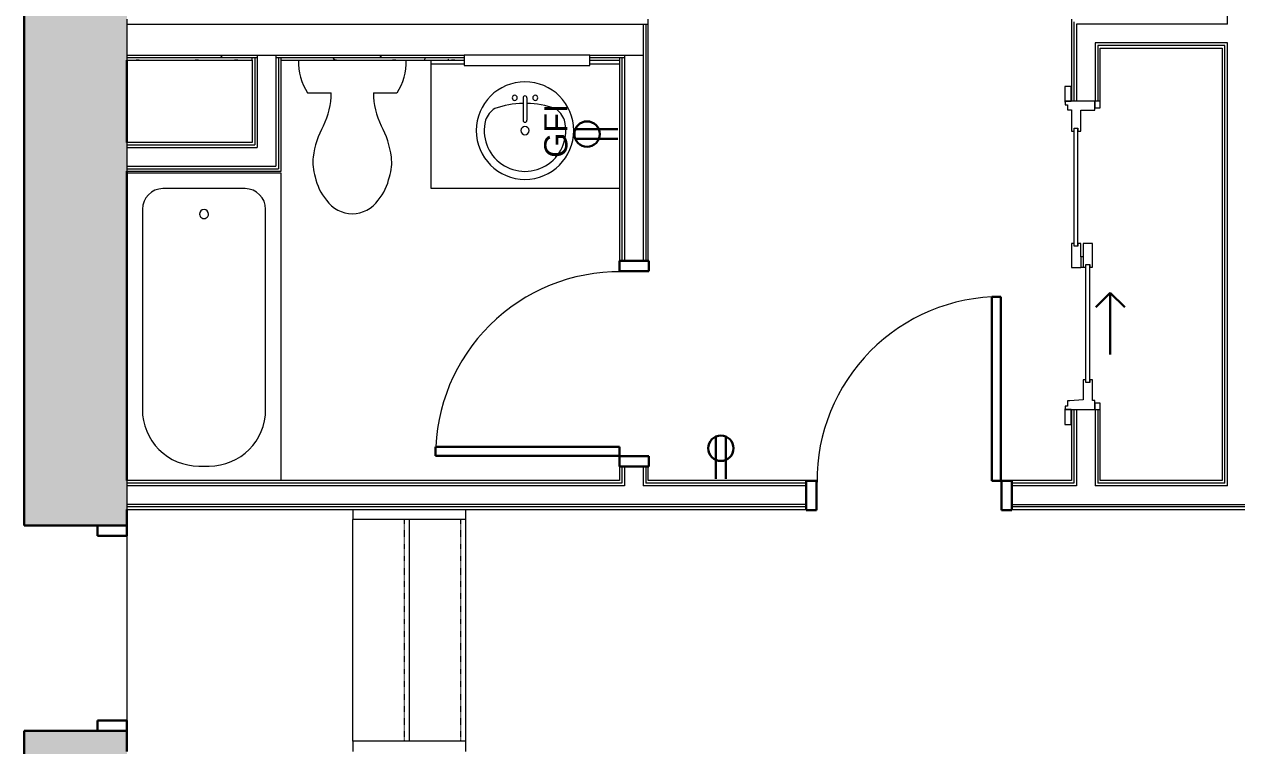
# Model space of a CAD drawing. Header units: inches. Extents: x -1159 to 2819, y -194 to 4438.
# Drawn here: x -590.1 to -354, y 304.2 to 444.7 of the extents above; entities that cross this region are included whole.
import ezdxf

# ---------------------------------------------------------------- set-up
doc = ezdxf.new("R2010")
doc.units = ezdxf.units.IN
doc.header["$MEASUREMENT"] = 0
doc.linetypes.add('Overhead 1_16_', pattern=[0.101562, 0.0625, -0.039062])
for name, color, linetype, lineweight in [('A-ANNO-NOTE', 131, 'Continuous', 40), ('A-DETL-GENF', 92, 'Continuous', 9), ('A-DOOR', 31, 'Continuous', 18), ('A-DOOR-FRAM', 31, 'Continuous', 30), ('A-DOOR-GLAZ', 31, 'Continuous', 9), ('A-DOOR-OPNG', 31, 'Continuous', 30), ('A-WALL', 113, 'Continuous', 18), ('A-WALL-PATT', 111, 'Continuous', 18), ('I-WALL', 2, 'Continuous', 18), ('P-SANR-FIXT', 6, 'Continuous', 9), ('Q-CASE', 31, 'Continuous', 9), ('Q-SPCQ', 91, 'Continuous', 9), ('S-STRS', 31, 'Continuous', 18)]:
    doc.layers.add(name, color=color, linetype=linetype, lineweight=lineweight)
doc.styles.add('Swis721 Lt BT', font='swissl.ttf', dxfattribs={"height": 4.5})
pattern_1 = [(0, (0, 0), (15.36, 3.84), [0.634, -10.886, 0.634, -10.886, -61.44]), (0, (0, 0), (15.36, 3.84), [-23.04, 0.634, -22.406, 0.634, -10.886, -26.88]), (0, (0, 0), (15.36, 3.84), [-57.6, 0.634, -7.046, 0.634, -18.566]), (120, (5.76, 1.92), (-11.005538, 11.38215), [0.634, -10.886, 0.634, -10.886, -61.44]), (120, (5.76, 1.92), (-11.005538, 11.38215), [-23.04, 0.634, -22.406, 0.634, -10.886, -26.88]), (120, (5.76, 1.92), (-11.005538, 11.38215), [-57.6, 0.634, -7.046, 0.634, -18.566]), (240, (7.68, 9.6), (-4.354462, -15.22215), [0.634, -10.886, 0.634, -10.886, -61.44]), (240, (7.68, 9.6), (-4.354462, -15.22215), [-23.04, 0.634, -22.406, 0.634, -10.886, -26.88]), (240, (7.68, 9.6), (-4.354462, -15.22215), [-57.6, 0.634, -7.046, 0.634, -18.566])]

# ---------------------------------------------------------------- blocks, each defined once
blk = doc.blocks.new('Single Flush - D2 3_ X 8_-8249846-3RD FLOOR - POWER _ SIGNAL B')
at = {"layer": 'A-DOOR', "lineweight": 9}
blk.add_arc((17.90625, 10), 35.8125, 179.9988288, 180.5, dxfattribs=at)
at = {"layer": 'A-DOOR-FRAM'}
for p, q in [((-20, 4.25), (-20, 10)), ((-20, 10), (-18, 10)), ((-18, 4.25), (-18, 10)), ((18.000004, 4.25), (18.000004, 10)), ((18.000004, 10), (20.000004, 10)), ((20.000004, 4.25), (20.000004, 10)), ((-20, 4.25), (-18, 4.25)), ((18.000004, 4.25), (20.000004, 4.25))]:
    blk.add_line(p, q, dxfattribs=at)
blk = doc.blocks.new('Vanity Counter Top w Round Sink Hole - 24_ Depth-7683068-3RD FLOOR - POWER _ SIGNAL B')
at = {"layer": 'Q-CASE'}
for p, q in [((-52.26, 25), (-15.64, 25)), ((-15.64, 25), (-15.64, 0)), ((-52.26, 0.75), (-46.51, 0.75)), ((-22.01, 0.75), (-15.64, 0.75))]:
    blk.add_line(p, q, dxfattribs=at)
blk = doc.blocks.new('Sink Vanity-Round - 19_ x 19_-V10-3RD FLOOR - POWER _ SIGNAL B')
at = {"layer": 'P-SANR-FIXT'}
for p, q in [((3.43, -9.73), (3.43, -5.36)), ((4.18, -9.73), (4.18, -5.36))]:
    blk.add_line(p, q, dxfattribs=at)
for centre, radius, start, end in [((3.81, -3.35), 9.5, 90, 270), ((3.81, -3.35), 9.5, 270, 90), ((3.81, -3.35), 7.93, 345.3071, 194.6929), ((3.81, -3.35), 0.812, 0, 180), ((3.81, -3.35), 0.812, 180, 0), ((0.05, -4.11), 4.12, 197.8096, 239.2073), ((3.81, -5.36), 0.375, 0, 180), ((7.56, -4.11), 4.12, 300.7927, 342.1904), ((3.81, 9.17), 17.81, 250.7914, 268.7933), ((1.81, -9.73), 0.5, 0, 180), ((3.81, 9.17), 17.81, 271.2067, 289.2086), ((5.81, -9.73), 0.5, 0, 180), ((1.81, -9.73), 0.5, 180, 0), ((3.81, -9.73), 0.375, 180, 0), ((5.81, -9.73), 0.5, 180, 0)]:
    blk.add_arc(centre, radius, start, end, dxfattribs=at)
blk = doc.blocks.new('Single Flush - D2 3_ X 8_-8252885-3RD FLOOR - POWER _ SIGNAL B')
at = {"layer": 'A-DOOR', "lineweight": 30}
for p, q in [((16.15625, -2.8125), (17.90625, -2.8125)), ((16.15625, -38.625), (16.15625, -2.8125)), ((17.90625, -2.8125), (17.90625, -38.625)), ((17.90625, -38.625), (16.15625, -38.625))]:
    blk.add_line(p, q, dxfattribs=at)
at = {"layer": 'A-DOOR', "lineweight": 9}
blk.add_arc((17.90625, -2.8125), 35.8125, 179.5, 270, dxfattribs=at)
at = {"layer": 'A-DOOR-FRAM'}
for p, q in [((-20, 2.9375), (-20, -2.8125)), ((-20, 2.9375), (-18, 2.9375)), ((-18, 2.9375), (-18, -2.8125)), ((18.000004, 2.9375), (18.000004, -2.8125)), ((18.000004, 2.9375), (20.000004, 2.9375)), ((20.000004, 2.9375), (20.000004, -2.8125)), ((-20, -2.8125), (-18, -2.8125)), ((18.000004, -2.8125), (20.000004, -2.8125))]:
    blk.add_line(p, q, dxfattribs=at)
blk = doc.blocks.new('Tub-Rectangular-3D - Tub-Rectangular-3D-8437104-3RD FLOOR - POWER _ SIGNAL B')
at = {"layer": 'P-SANR-FIXT'}
for p, q in [((16.12, 40), (-43.72, 40)), ((-43.72, 40), (-43.72, 10)), ((2.28, 37), (-36.72, 37)), ((-40.72, 33), (-40.72, 17)), ((13.28, 24), (13.28, 26)), ((-36.72, 13), (2.28, 13))]:
    blk.add_line(p, q, dxfattribs=at)
for centre, radius, start, end in [((-36.72, 33), 4, 90, 180), ((2.28, 26), 11, 360, 90), ((-35.77, 25), 0.875, 90, 270), ((-35.77, 25), 0.875, 270, 90), ((2.28, 24), 11, 270, 0), ((-36.72, 17), 4, 180, 270)]:
    blk.add_arc(centre, radius, start, end, dxfattribs=at)
blk = doc.blocks.new('P-Toilet-Floor-3D - Floor Mount-V52-3RD FLOOR - POWER _ SIGNAL B')
at = {"layer": 'P-SANR-FIXT'}
for p, q in [((-8.7, -8.31), (-4.13, -8.31)), ((4.13, -8.31), (8.7, -8.31))]:
    blk.add_line(p, q, dxfattribs=at)
for centre, radius, start, end in [((0.69, -2.25), 11.19, 178.4343, 212.8527), ((-0.69, -2.25), 11.19, 327.1473, 1.5657), ((-17.85, -8.46), 13.72, 332.9997, 0.6089), ((17.85, -8.46), 13.72, 179.3911, 207.0003), ((9.41, -22.94), 17.16, 151.2397, 172.7867), ((-9.41, -22.94), 17.16, 7.2133, 28.7603), ((0.88, -21.86), 8.56, 172.7867, 198.8936), ((-0.88, -21.86), 8.56, 341.1064, 7.2133), ((2.68, -22.72), 10.08, 190.9157, 219.9319), ((-2.68, -22.72), 10.08, 320.0681, 349.0843), ((0.18, -25.42), 6.45, 215.8378, 268.4031), ((-0.18, -25.42), 6.45, 271.5969, 324.1622)]:
    blk.add_arc(centre, radius, start, end, dxfattribs=at)
blk = doc.blocks.new('Single Flush - D1 3_ X 8_-8249534-3RD FLOOR - POWER _ SIGNAL B')
at = {"layer": 'A-DOOR', "lineweight": 30}
for p, q in [((16.15625, 38.625), (16.15625, 2.8125)), ((17.90625, 38.625), (16.15625, 38.625)), ((17.90625, 2.8125), (17.90625, 38.625)), ((16.15625, 2.8125), (17.90625, 2.8125))]:
    blk.add_line(p, q, dxfattribs=at)
at = {"layer": 'A-DOOR', "lineweight": 9}
blk.add_arc((17.90625, 2.8125), 35.8125, 90, 180.5, dxfattribs=at)
at = {"layer": 'A-DOOR-FRAM'}
for p, q in [((-20, -2.9375), (-20, 2.8125)), ((-20, 2.8125), (-18, 2.8125)), ((-18, -2.9375), (-18, 2.8125)), ((18.000004, -2.9375), (18.000004, 2.8125)), ((18.000004, 2.8125), (20.000004, 2.8125)), ((20.000004, -2.9375), (20.000004, 2.8125)), ((-20, -2.9375), (-18, -2.9375)), ((18.000004, -2.9375), (20.000004, -2.9375))]:
    blk.add_line(p, q, dxfattribs=at)
blk = doc.blocks.new('Door-Sliding-JELD-WEN-2_Panel-Stationary_Active-Wide_Stile-EpicVue - D6 5_ X 8_-8222142-3RD FLOOR - POWER _ SIGNAL B')
at = {"layer": 'A-DETL-GENF'}
for p, q in [((-29.86, 4.12), (-32.91, 4.12)), ((-32.91, 4.12), (-32.91, 2.86)), ((-32.91, 2.86), (-30, 2.86)), ((-30, 2.86), (-30, 4.04)), ((-30, 4.04), (-29.86, 4.04)), ((-29.34, 4.01), (-30, 4.01)), ((-30, 4.01), (-30, -1.74)), ((-29.86, 4.04), (-29.86, 4.12)), ((-29.34, 3.61), (-29.34, 4.01)), ((-28.34, 3.61), (-29.34, 3.61)), ((-28.34, 3.12), (-28.34, 3.61)), ((-28.11, 0.52), (-28.34, 3.12)), ((2.32, 2.8), (-2.37, 2.8)), ((-2.37, 2.8), (-2.37, 0.96)), ((2.32, 2.29), (2.32, 2.8)), ((24.2, 2.8), (24.2, 2.29)), ((28.33, 2.8), (24.2, 2.8)), ((29.34, 3.61), (28.33, 3.61)), ((28.33, 3.61), (28.33, 2.8)), ((30, 4.01), (29.34, 4.01)), ((29.34, 4.01), (29.34, 3.61)), ((29.86, 4.12), (29.86, 4.04)), ((32.91, 4.12), (29.86, 4.12)), ((29.86, 4.04), (30, 4.04)), ((30, 4.04), (30, 2.86)), ((30, -1.74), (30, 4.01)), ((30, 2.86), (32.91, 2.86)), ((32.91, 2.86), (32.91, 4.12)), ((-24.21, 0.52), (-28.11, 0.52)), ((-24.75, -0.74), (-24.75, 0.01)), ((-24.75, 0.01), (-24.21, 0.01)), ((-24.21, 0.01), (-24.21, 0.52)), ((-2.37, 0.96), (-2.32, 0.96)), ((-2.32, 1.01), (-2.32, 0.96)), ((-0.28, 1.01), (-2.32, 1.01)), ((-2.32, 0.96), (-2.32, 0.01)), ((-0.28, 0.52), (-2.32, 0.52)), ((-2.32, 0.01), (-1.78, 0.01)), ((-1.78, 0.01), (-1.78, -0.74)), ((-0.28, 0.52), (-0.28, 1.01)), ((-0.28, 1.01), (2.31, 1.01)), ((2.31, 0.52), (-0.28, 0.52)), ((1.78, 1.54), (1.78, 2.29)), ((1.78, 2.29), (2.32, 2.29)), ((2.31, 1.54), (1.78, 1.54)), ((2.31, 1.01), (2.31, 1.54)), ((2.31, -1.27), (2.31, 0.52)), ((24.2, 2.29), (24.75, 2.29)), ((24.75, 1.54), (24.21, 1.54)), ((24.21, 1.54), (24.21, 1.01)), ((24.21, 1.01), (28.25, 1.01)), ((24.75, 2.29), (24.75, 1.54)), ((28.25, 1.01), (28.25, -1.74)), ((-30, -1.74), (-28.25, -1.74)), ((-28.25, -1.74), (-28.25, -1.27)), ((-28.25, -1.27), (-24.22, -1.27)), ((-24.22, -0.74), (-24.75, -0.74)), ((-24.22, -1.27), (-24.22, -0.74)), ((-1.78, -0.74), (-2.31, -0.74)), ((-2.31, -0.74), (-2.31, -1.27)), ((-2.31, -1.27), (2.31, -1.27)), ((28.25, -1.74), (30, -1.74))]:
    blk.add_line(p, q, dxfattribs=at)
at = {"layer": 'A-DOOR-FRAM', "lineweight": 9}
for p, q in [((-28.75, -1.74), (-30, -1.74)), ((-30, -1.74), (-30, -2.81)), ((-28.75, -2.81), (-28.75, -1.74)), ((28.75, -1.74), (28.75, -2.81)), ((30, -1.74), (28.75, -1.74)), ((30, -2.81), (30, -1.74)), ((-30, -2.81), (-28.75, -2.81)), ((28.75, -2.81), (30, -2.81))]:
    blk.add_line(p, q, dxfattribs=at)
at = {"layer": 'A-DOOR-GLAZ'}
for p, q in [((-24.75, 0.01), (-1.78, 0.01)), ((1.78, 2.29), (24.75, 2.29)), ((1.78, 1.54), (24.75, 1.54)), ((-24.75, -0.74), (-1.78, -0.74))]:
    blk.add_line(p, q, dxfattribs=at)
at = {"layer": 'A-DOOR-OPNG'}
for p, q in [((-10.1, -1.92), (-7.27, -4.75)), ((-7.27, -4.75), (-19.27, -4.75)), ((-10.1, -7.58), (-7.27, -4.75))]:
    blk.add_line(p, q, dxfattribs=at)
blk = doc.blocks.new('AC3 - AC3-8439172-3RD FLOOR - POWER _ SIGNAL B')
at = {"layer": 'Q-SPCQ'}
for p, q in [((12.25, 5), (-12.25, 5)), ((-12.25, 5), (-12.25, 3)), ((12.25, 3), (12.25, 5)), ((-12.25, 3), (12.25, 3))]:
    blk.add_line(p, q, dxfattribs=at)

msp = doc.modelspace()

# ---------------------------------------------------------------- hatches: boundary and pattern name
at = {"layer": 'A-WALL-PATT', "lineweight": 9}
h = msp.add_hatch(color=7, dxfattribs=at)
h.paths.add_polyline_path([(-590.07, 190.25), (-570.07, 190.25), (-570.07, 242.47), (-590.07, 242.47), (-590.07, 218.37)], flags=0)
h.paths.add_polyline_path([(-590.07, 282.47), (-570.07, 282.47), (-570.07, 307.14), (-590.07, 307.14), (-590.07, 287.12)], flags=0)
h.paths.add_polyline_path([(-570.07, 347.14), (-570.07, 543.68), (-590.07, 543.68), (-590.07, 347.14), (-583.52, 347.14)], flags=0)
h = msp.add_hatch(dxfattribs=at)
h.set_pattern_fill('FP_1', color=256, style=0, pattern_type=2)
h.set_pattern_definition(pattern_1)
h.paths.add_polyline_path([(-473.2, 438.21), (-473.2, 438.71), (-479.95, 438.71), (-479.95, 438.21), (-473.7, 438.21)], flags=0)
h.paths.add_polyline_path([(-545.7, 438.21), (-544.7, 438.21), (-544.7, 438.71), (-570.07, 438.71), (-570.07, 438.21)], flags=0)
h.paths.add_polyline_path([(-540.57, 438.21), (-504.45, 438.21), (-504.45, 438.71), (-541.07, 438.71), (-541.07, 438.21)], flags=0)
h = msp.add_hatch(dxfattribs=at)
h.set_pattern_fill('FP_1', color=256, style=0, pattern_type=2)
h.set_pattern_definition(pattern_1)
h.paths.add_polyline_path([(-504.45, 437.71), (-504.45, 438.21), (-540.07, 438.21), (-540.07, 437.71)], flags=0)
h.paths.add_polyline_path([(-474.2, 437.71), (-474.2, 438.21), (-479.95, 438.21), (-479.95, 437.71)], flags=0)
h.paths.add_polyline_path([(-545.7, 437.71), (-545.7, 438.21), (-570.07, 438.21), (-570.07, 437.71)], flags=0)

# ---------------------------------------------------------------- linework, layer by layer
at = {"layer": 'A-ANNO-NOTE', "lineweight": 30}
for p, q in [((-474.52, 424.29), (-482.79, 424.29)), ((-474.52, 422.37), (-482.79, 422.37)), ((-455.4, 356.18), (-455.4, 364.45)), ((-453.48, 356.18), (-453.48, 364.45))]:
    msp.add_line(p, q, dxfattribs=at)
for centre in [(-480.5, 423.33), (-454.44, 362.16)]:
    msp.add_circle(centre, 2.47, dxfattribs=at)
at = {"layer": 'A-WALL', "color": 8, "lineweight": 30}
for p, q in [((-590.07, 563.68), (-590.07, 347.14)), ((-570.07, 421.71), (-570.07, 437.71)), ((-570.07, 355.86), (-570.07, 416.08)), ((-570.07, 347.14), (-570.07, 350.23)), ((-590.07, 347.14), (-570.07, 347.14)), ((-570.07, 307.14), (-590.07, 307.14)), ((-590.07, 307.14), (-590.07, 282.47)), ((-570.07, 303.12), (-570.07, 307.14))]:
    msp.add_line(p, q, dxfattribs=at)
at = {"layer": 'A-WALL'}
for p, q in [((-355.82, 444.71), (-355.82, 543.68)), ((-570.07, 445.71), (-570.07, 437.71)), ((-570.07, 444.71), (-468.57, 444.71)), ((-469.57, 444.71), (-469.57, 398.62)), ((-469.07, 444.71), (-469.07, 398.62)), ((-385.7, 445.21), (-385.7, 429.71)), ((-355.82, 444.71), (-385.2, 444.71)), ((-385.2, 444.71), (-385.2, 429.71)), ((-355.82, 441.08), (-381.57, 441.08)), ((-381.57, 441.08), (-381.57, 429.71)), ((-356.32, 440.58), (-381.07, 440.58)), ((-381.07, 440.58), (-381.07, 429.71)), ((-356.32, 355.36), (-356.32, 440.58)), ((-355.82, 354.86), (-355.82, 441.08)), ((-570.07, 438.71), (-504.45, 438.71)), ((-570.07, 438.21), (-544.7, 438.21)), ((-545.7, 437.71), (-545.7, 438.21)), ((-545.2, 438.21), (-545.2, 421.21)), ((-544.7, 438.71), (-544.7, 420.71)), ((-541.07, 438.71), (-541.07, 417.08)), ((-541.07, 438.21), (-504.45, 438.21)), ((-540.57, 438.21), (-540.57, 416.58)), ((-540.07, 437.71), (-540.07, 438.21)), ((-479.95, 438.71), (-469.57, 438.71)), ((-479.95, 438.21), (-473.2, 438.21)), ((-474.2, 438.21), (-474.2, 437.71)), ((-473.7, 438.21), (-473.7, 398.62)), ((-473.2, 438.71), (-473.2, 398.62)), ((-570.07, 421.71), (-570.07, 416.08)), ((-570.07, 421.21), (-545.2, 421.21)), ((-570.07, 420.71), (-544.7, 420.71)), ((-570.07, 417.08), (-541.07, 417.08)), ((-570.07, 416.58), (-540.57, 416.58)), ((-385.7, 369.71), (-385.7, 355.36)), ((-385.2, 369.71), (-385.2, 354.86)), ((-381.57, 369.71), (-381.57, 354.86)), ((-381.07, 369.71), (-381.07, 355.36)), ((-473.7, 358.62), (-473.7, 355.36)), ((-473.2, 358.62), (-473.2, 354.86)), ((-469.57, 358.62), (-469.57, 354.86)), ((-469.07, 358.62), (-469.07, 355.36)), ((-570.07, 355.86), (-570.07, 350.23)), ((-473.7, 355.36), (-570.07, 355.36)), ((-473.2, 354.86), (-570.07, 354.86)), ((-437.82, 354.86), (-469.57, 354.86)), ((-437.82, 355.36), (-469.07, 355.36)), ((-385.7, 355.36), (-397.82, 355.36)), ((-385.2, 354.86), (-397.82, 354.86)), ((-355.82, 354.86), (-381.57, 354.86)), ((-356.32, 355.36), (-381.07, 355.36)), ((-437.82, 351.23), (-570.07, 351.23)), ((-437.82, 350.73), (-570.07, 350.73)), ((-397.82, 351.23), (-308.08, 351.23)), ((-308.08, 350.73), (-397.82, 350.73))]:
    msp.add_line(p, q, dxfattribs=at)
at = {"layer": 'I-WALL'}
for p, q in [((-468.57, 398.62), (-468.57, 445.71)), ((-386.2, 445.71), (-386.2, 429.71)), ((-380.57, 440.08), (-356.82, 440.08)), ((-380.57, 429.71), (-380.57, 440.08)), ((-356.82, 440.08), (-356.82, 355.86)), ((-570.07, 437.71), (-545.7, 437.71)), ((-545.7, 437.71), (-545.7, 421.71)), ((-540.07, 437.71), (-504.45, 437.71)), ((-540.07, 416.08), (-540.07, 437.71)), ((-479.95, 437.71), (-474.2, 437.71)), ((-474.2, 437.71), (-474.2, 398.62)), ((-545.7, 421.71), (-570.07, 421.71)), ((-570.07, 416.08), (-540.07, 416.08)), ((-474.2, 398.62), (-468.57, 398.62)), ((-386.2, 369.71), (-386.2, 355.86)), ((-380.57, 355.86), (-380.57, 369.71)), ((-468.57, 358.62), (-474.2, 358.62)), ((-474.2, 358.62), (-474.2, 355.86)), ((-468.57, 355.86), (-468.57, 358.62)), ((-474.2, 355.86), (-570.07, 355.86)), ((-437.82, 355.86), (-468.57, 355.86)), ((-437.82, 350.23), (-437.82, 355.86)), ((-386.2, 355.86), (-397.82, 355.86)), ((-397.82, 355.86), (-397.82, 350.23)), ((-356.82, 355.86), (-380.57, 355.86)), ((-570.07, 350.23), (-437.82, 350.23)), ((-397.82, 350.23), (-308.08, 350.23))]:
    msp.add_line(p, q, dxfattribs=at)
at = {"layer": 'S-STRS', "lineweight": 9}
for p, q in [((-526.07, 350.23), (-526.07, 348.29)), ((-504.07, 348.29), (-504.07, 350.23)), ((-570.07, 347.14), (-570.07, 307.14)), ((-515.07, 348.29), (-526.07, 348.29)), ((-526.07, 305.12), (-526.07, 348.29)), ((-504.07, 348.29), (-515.07, 348.29)), ((-515.07, 305.12), (-515.07, 348.29)), ((-504.07, 305.12), (-504.07, 348.29)), ((-526.07, 305.12), (-526.07, 303.12)), ((-515.07, 305.12), (-526.07, 305.12)), ((-504.07, 305.12), (-515.07, 305.12)), ((-504.07, 303.12), (-504.07, 305.12))]:
    msp.add_line(p, q, dxfattribs=at)
at = {"layer": 'S-STRS', "linetype": 'Overhead 1_16_', "lineweight": 9}
for p, q in [((-516.07, 305.12), (-516.07, 348.29)), ((-505.07, 305.12), (-505.07, 348.29))]:
    msp.add_line(p, q, dxfattribs=at)

# ---------------------------------------------------------------- block references
at = {"layer": 'A-DOOR'}
for name, p, rotation in [('Door-Sliding-JELD-WEN-2_Panel-Stationary_Active-Wide_Stile-EpicVue - D6 5_ X 8_-8222142-3RD FLOOR - POWER _ SIGNAL B', (-383.38, 399.71), 89.99999999999982), ('Single Flush - D2 3_ X 8_-8252885-3RD FLOOR - POWER _ SIGNAL B', (-471.38, 378.62), 269.9999999999998), ('Single Flush - D2 3_ X 8_-8249846-3RD FLOOR - POWER _ SIGNAL B', (-580.07, 327.14), 269.9999999999999)]:
    msp.add_blockref(name, p, dxfattribs=dict(at, rotation=rotation))
msp.add_blockref('Single Flush - D1 3_ X 8_-8249534-3RD FLOOR - POWER _ SIGNAL B', (-417.82, 353.04), dxfattribs=at)
at = {"layer": 'P-SANR-FIXT'}
msp.add_blockref('P-Toilet-Floor-3D - Floor Mount-V52-3RD FLOOR - POWER _ SIGNAL B', (-526.2, 439.65), dxfattribs=at)
for name, p, rotation in [('Sink Vanity-Round - 19_ x 19_-V10-3RD FLOOR - POWER _ SIGNAL B', (-488.77, 420.65), 180), ('Tub-Rectangular-3D - Tub-Rectangular-3D-8437104-3RD FLOOR - POWER _ SIGNAL B', (-580.07, 371.98), 269.9999999999999)]:
    msp.add_blockref(name, p, dxfattribs=dict(at, rotation=rotation))
at = {"layer": 'Q-CASE', "rotation": 180}
msp.add_blockref('Vanity Counter Top w Round Sink Hole - 24_ Depth-7683068-3RD FLOOR - POWER _ SIGNAL B', (-526.46, 437.71), dxfattribs=at)
at = {"layer": 'Q-SPCQ', "rotation": 180}
msp.add_blockref('AC3 - AC3-8439172-3RD FLOOR - POWER _ SIGNAL B', (-492.2, 441.71), dxfattribs=at)

# ---------------------------------------------------------------- texts
at = {"layer": 'A-ANNO-NOTE', "lineweight": 9, "insert": (-488.83, 418.7), "char_height": 4.5, "width": 11.9685, "attachment_point": 1, "rotation": 90, "style": 'Swis721 Lt BT'}
msp.add_mtext('GFI', dxfattribs=at)

doc.saveas('drawing.dxf')
